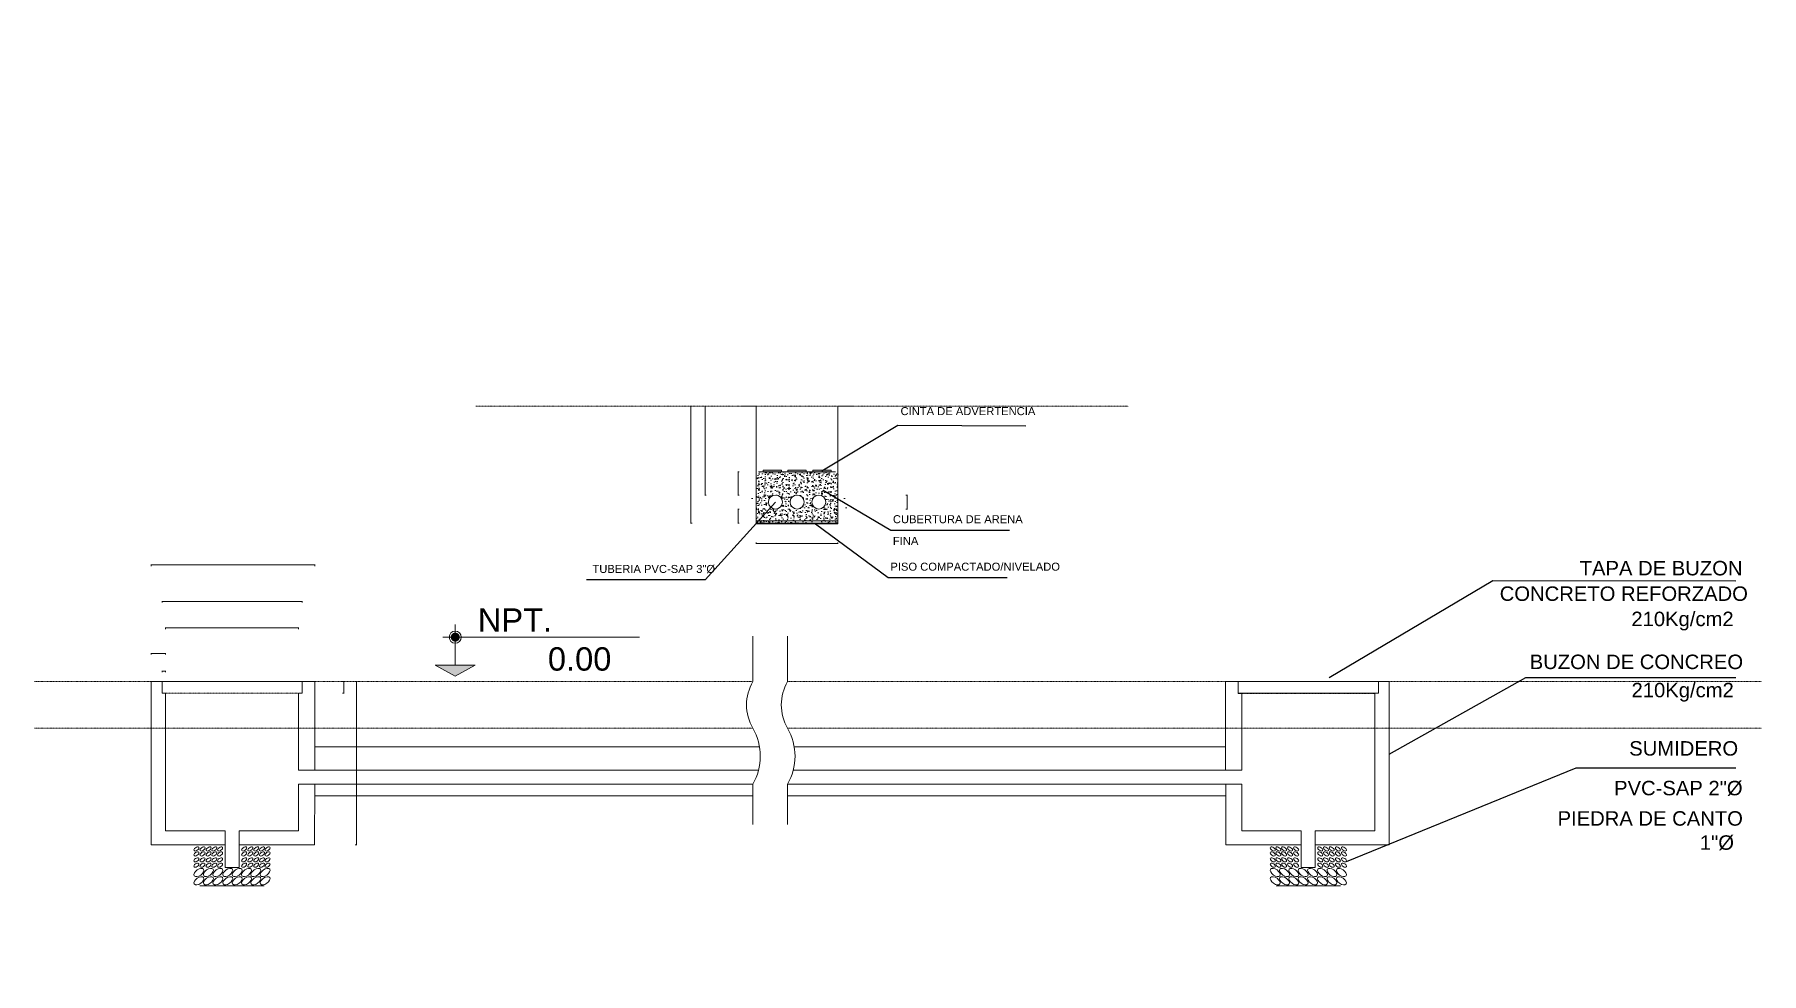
# Model space of a CAD drawing. Header units: inches. Extents: x 1693 to 10990, y 1878 to 5055.
# Drawn here: x 7936 to 8666, y 3774 to 4171 of the extents above; entities that cross this region are included whole.
import ezdxf

# ---------------------------------------------------------------- set-up
doc = ezdxf.new("R2010")
doc.units = ezdxf.units.IN
doc.header["$PDMODE"] = 1
doc.linetypes.add('01 HJ$0$REF - 01 HJ$0$HIDDEN2', pattern=[0.1875, 0.125, -0.0625])
doc.layers.add('.', color=7, linetype='Continuous', lineweight=0)
doc.layers.add('CANALES', color=104, linetype='Continuous', lineweight=15)
doc.styles.get("Standard").update_dxf_attribs({"font": 'arial.ttf'})
doc.styles.add('TITULO', font='swissl.ttf')
doc.dimstyles.new('Cota 100', dxfattribs={"dimtxt": 0.12, "dimasz": 0.1, "dimexe": 0.125, "dimexo": 0.0625, "dimgap": 0.001, "dimtad": 0, "dimzin": 4, "dimdsep": 46, "dimtxsty": 'Standard', "dimblk": 'OBLIQUE', "dimcen": 0.09, "dimdle": 0.125, "dimclrd": 256, "dimclre": 256, "dimclrt": 3, "dimadec": 0, "dimazin": 1, "dimtfac": 1, "dimtmove": 2, "dimatfit": 3, "dimfxl": 0.5, "dimfxlon": 1, "dimtolj": 1, "dimtzin": 0, "dimlwd": -1, "dimlwe": -1, "dimarcsym": 0})
doc.dimstyles.get("Standard").update_dxf_attribs({"dimtxt": 0.18, "dimasz": 0.18, "dimexe": 0.18, "dimexo": 0.0625, "dimgap": 0.09, "dimtad": 0, "dimtih": 1, "dimtoh": 1, "dimdec": 4, "dimzin": 0, "dimdsep": 46, "dimtxsty": 'Standard', "dimcen": 0.09, "dimadec": 0, "dimazin": 0, "dimtfac": 1, "dimtdec": 4, "dimtofl": 0, "dimtmove": 0, "dimatfit": 3, "dimfxl": 1, "dimtolj": 1, "dimtzin": 0, "dimarcsym": 0})

# ---------------------------------------------------------------- blocks, each defined once
blk = doc.blocks.new('*D145')
at = {"layer": 'CANALES', "transparency": 16777216}
for p, q in [((7985.48, 3946.58), (7985.48, 3947.2)), ((7985.53, 3947.08), (8019.95, 3947.08)), ((8054.53, 3947.08), (8020.12, 3947.08)), ((8054.58, 3946.58), (8054.58, 3947.2))]:
    blk.add_line(p, q, dxfattribs=at)
for points in [[(7985.53, 3947.09), (7985.53, 3947.07), (7985.48, 3947.08)], [(8054.53, 3947.09), (8054.53, 3947.07), (8054.58, 3947.08)]]:
    blk.add_solid(points, dxfattribs=at)
at = {"layer": 'Defpoints', "color": 0, "transparency": 16777216}
for p in [(8054.58, 3947.08), (7985.48, 3897.74), (8054.58, 3897.74)]:
    blk.add_point(p, dxfattribs=at)
at = {"layer": 'CANALES', "color": 3, "transparency": 16777216, "insert": (8020.03, 3947.08), "char_height": 0.05, "attachment_point": 5}
blk.add_mtext('\\A1;69.10', dxfattribs=at)
blk = doc.blocks.new('*D146')
at = {"layer": 'CANALES', "transparency": 16777216}
for p, q in [((8071.67, 3897.74), (8072.3, 3897.74)), ((8072.17, 3897.69), (8072.17, 3869.89)), ((8072.17, 3828.69), (8072.17, 3869.72)), ((8071.67, 3828.64), (8072.3, 3828.64))]:
    blk.add_line(p, q, dxfattribs=at)
for points in [[(8072.17, 3897.69), (8072.18, 3897.69), (8072.17, 3897.74)], [(8072.17, 3828.69), (8072.18, 3828.69), (8072.17, 3828.64)]]:
    blk.add_solid(points, dxfattribs=at)
at = {"layer": 'Defpoints', "color": 0, "transparency": 16777216}
for p in [(8054.58, 3897.74), (8072.17, 3897.74), (8054.52, 3828.64)]:
    blk.add_point(p, dxfattribs=at)
at = {"layer": 'CANALES', "color": 3, "transparency": 16777216, "insert": (8072.17, 3869.81), "char_height": 0.05, "attachment_point": 5, "rotation": 90}
blk.add_mtext('\\A1;69.10', dxfattribs=at)
blk = doc.blocks.new('*D153')
at = {"layer": 'CANALES', "transparency": 16777216}
for p, q in [((7985.48, 3909.13), (7985.48, 3909.75)), ((7985.53, 3909.63), (7991.44, 3909.63)), ((7991.49, 3909.13), (7991.49, 3909.75))]:
    blk.add_line(p, q, dxfattribs=at)
for points in [[(7985.53, 3909.64), (7985.53, 3909.62), (7985.48, 3909.63)], [(7991.44, 3909.64), (7991.44, 3909.62), (7991.49, 3909.63)]]:
    blk.add_solid(points, dxfattribs=at)
at = {"layer": 'Defpoints', "color": 0, "transparency": 16777216}
for p in [(7991.49, 3909.63), (7985.48, 3897.74), (7991.49, 3892.79)]:
    blk.add_point(p, dxfattribs=at)
at = {"layer": 'CANALES', "color": 3, "transparency": 16777216, "insert": (7979.8, 3912.15), "char_height": 0.05, "attachment_point": 5}
blk.add_mtext('\\A1;6.01', dxfattribs=at)
blk = doc.blocks.new('*D154')
at = {"layer": 'CANALES', "transparency": 16777216}
for p, q in [((7990.01, 3901.7), (7990.01, 3902.32)), ((7990.06, 3902.2), (7991.44, 3902.2)), ((7991.49, 3901.7), (7991.49, 3902.32))]:
    blk.add_line(p, q, dxfattribs=at)
for points in [[(7990.06, 3902.21), (7990.06, 3902.19), (7990.01, 3902.2)], [(7991.44, 3902.21), (7991.44, 3902.19), (7991.49, 3902.2)]]:
    blk.add_solid(points, dxfattribs=at)
at = {"layer": 'Defpoints', "color": 0, "transparency": 16777216}
for p in [(7991.49, 3902.2), (7990.01, 3892.79), (7991.49, 3892.62)]:
    blk.add_point(p, dxfattribs=at)
at = {"layer": 'CANALES', "color": 3, "transparency": 16777216, "insert": (7993.82, 3902.2), "char_height": 0.05, "attachment_point": 5}
blk.add_mtext('\\A1;1.48', dxfattribs=at)
blk = doc.blocks.new('*D155')
at = {"layer": 'CANALES', "transparency": 16777216}
for p, q in [((7991.49, 3919.93), (7991.49, 3920.55)), ((7991.54, 3920.43), (8018.9, 3920.43)), ((8047.71, 3920.43), (8019.07, 3920.43)), ((8047.76, 3919.93), (8047.76, 3920.55))]:
    blk.add_line(p, q, dxfattribs=at)
for points in [[(7991.54, 3920.43), (7991.54, 3920.42), (7991.49, 3920.43)], [(8047.71, 3920.43), (8047.71, 3920.42), (8047.76, 3920.43)]]:
    blk.add_solid(points, dxfattribs=at)
at = {"layer": 'Defpoints', "color": 0, "transparency": 16777216}
for p in [(8047.76, 3920.43), (7991.49, 3892.79), (8047.76, 3892.71)]:
    blk.add_point(p, dxfattribs=at)
at = {"layer": 'CANALES', "color": 3, "transparency": 16777216, "insert": (8018.98, 3920.43), "char_height": 0.05, "attachment_point": 5}
blk.add_mtext('\\A1;56.27', dxfattribs=at)
blk = doc.blocks.new('*D156')
at = {"layer": 'CANALES', "transparency": 16777216}
for p, q in [((8066.33, 3897.74), (8066.95, 3897.74)), ((8066.33, 3892.79), (8066.95, 3892.79)), ((8066.83, 3892.84), (8066.83, 3897.69))]:
    blk.add_line(p, q, dxfattribs=at)
for points in [[(8066.82, 3897.69), (8066.84, 3897.69), (8066.83, 3897.74)], [(8066.82, 3892.84), (8066.84, 3892.84), (8066.83, 3892.79)]]:
    blk.add_solid(points, dxfattribs=at)
at = {"layer": 'Defpoints', "color": 0, "transparency": 16777216}
for p in [(8049.24, 3897.74), (8049.24, 3892.79), (8066.83, 3897.74)]:
    blk.add_point(p, dxfattribs=at)
at = {"layer": 'CANALES', "color": 3, "transparency": 16777216, "insert": (8066.83, 3887.08), "char_height": 0.05, "attachment_point": 5, "rotation": 90}
blk.add_mtext('\\A1;4.94', dxfattribs=at)
blk = doc.blocks.new('*D157')
at = {"layer": 'CANALES', "transparency": 16777216}
for p, q in [((7990.01, 3931.16), (7990.01, 3931.79)), ((7990.06, 3931.66), (8020.06, 3931.66)), ((8049.19, 3931.66), (8020.23, 3931.66)), ((8049.24, 3931.16), (8049.24, 3931.79))]:
    blk.add_line(p, q, dxfattribs=at)
for points in [[(7990.06, 3931.67), (7990.06, 3931.65), (7990.01, 3931.66)], [(8049.19, 3931.67), (8049.19, 3931.65), (8049.24, 3931.66)]]:
    blk.add_solid(points, dxfattribs=at)
at = {"layer": 'Defpoints', "color": 0, "transparency": 16777216}
for p in [(8049.24, 3931.66), (7990.01, 3897.74), (8049.24, 3897.74)]:
    blk.add_point(p, dxfattribs=at)
at = {"layer": 'CANALES', "color": 3, "transparency": 16777216, "insert": (8020.15, 3931.66), "char_height": 0.05, "attachment_point": 5}
blk.add_mtext('\\A1;59.23', dxfattribs=at)
blk = doc.blocks.new('*D129')
at = {"layer": 'CANALES', "transparency": 16777216}
for p, q in [((8220.07, 4014.12), (8219.44, 4014.12)), ((8219.57, 4014.07), (8219.57, 3995.44)), ((8219.57, 3976.66), (8219.57, 3995.28)), ((8220.07, 3976.61), (8219.44, 3976.61))]:
    blk.add_line(p, q, dxfattribs=at)
for points in [[(8219.56, 4014.07), (8219.57, 4014.07), (8219.57, 4014.12)], [(8219.56, 3976.66), (8219.57, 3976.66), (8219.57, 3976.61)]]:
    blk.add_solid(points, dxfattribs=at)
at = {"layer": 'Defpoints', "color": 0, "transparency": 16777216}
for p in [(8219.57, 4014.12), (8235.83, 4014.12), (8245.84, 3976.61)]:
    blk.add_point(p, dxfattribs=at)
at = {"layer": 'CANALES', "color": 3, "transparency": 16777216, "insert": (8219.57, 3995.36), "char_height": 0.05, "attachment_point": 5, "rotation": 90}
blk.add_mtext('\\A1;37.51', dxfattribs=at)
blk = doc.blocks.new('*D130')
at = {"layer": 'CANALES', "transparency": 16777216}
for p, q in [((8241.18, 3956.59), (8241.18, 3955.96)), ((8275.73, 3956.59), (8275.73, 3955.96)), ((8241.23, 3956.09), (8275.68, 3956.09))]:
    blk.add_line(p, q, dxfattribs=at)
for points in [[(8241.23, 3956.09), (8241.23, 3956.08), (8241.18, 3956.09)], [(8275.68, 3956.09), (8275.68, 3956.08), (8275.73, 3956.09)]]:
    blk.add_solid(points, dxfattribs=at)
at = {"layer": 'Defpoints', "color": 0, "transparency": 16777216}
for p in [(8241.18, 3965.75), (8275.73, 3965.75), (8275.73, 3956.09)]:
    blk.add_point(p, dxfattribs=at)
at = {"layer": 'CANALES', "color": 3, "transparency": 16777216, "insert": (8258.45, 3952.08), "char_height": 0.05, "attachment_point": 5}
blk.add_mtext('\\A1;34.55', dxfattribs=at)
blk = doc.blocks.new('*D131')
at = {"layer": 'CANALES', "transparency": 16777216}
for p, q in [((8214.06, 4014.12), (8213.44, 4014.12)), ((8213.56, 3964.81), (8213.56, 4014.07)), ((8214.06, 3964.76), (8213.44, 3964.76))]:
    blk.add_line(p, q, dxfattribs=at)
for points in [[(8213.55, 4014.07), (8213.57, 4014.07), (8213.56, 4014.12)], [(8213.55, 3964.81), (8213.57, 3964.81), (8213.56, 3964.76)]]:
    blk.add_solid(points, dxfattribs=at)
at = {"layer": 'Defpoints', "color": 0, "transparency": 16777216}
for p in [(8213.56, 4014.12), (8235.83, 4014.12), (8235.83, 3964.76)]:
    blk.add_point(p, dxfattribs=at)
at = {"layer": 'CANALES', "color": 3, "transparency": 16777216, "insert": (8206.99, 3988.75), "char_height": 0.05, "attachment_point": 5, "rotation": 90}
blk.add_mtext('\\A1;49.36', dxfattribs=at)
blk = doc.blocks.new('*D132')
at = {"layer": 'CANALES', "transparency": 16777216}
for p, q in [((8234, 3986.48), (8233.37, 3986.48)), ((8233.5, 3986.43), (8233.5, 3981.61)), ((8233.5, 3976.66), (8233.5, 3981.48)), ((8234, 3976.61), (8233.37, 3976.61))]:
    blk.add_line(p, q, dxfattribs=at)
for points in [[(8233.49, 3986.43), (8233.51, 3986.43), (8233.5, 3986.48)], [(8233.49, 3976.66), (8233.51, 3976.66), (8233.5, 3976.61)]]:
    blk.add_solid(points, dxfattribs=at)
at = {"layer": 'Defpoints', "color": 0, "transparency": 16777216}
for p in [(8233.5, 3986.48), (8242.16, 3986.48), (8245.84, 3976.61)]:
    blk.add_point(p, dxfattribs=at)
at = {"layer": 'CANALES', "color": 3, "transparency": 16777216, "insert": (8233.5, 3981.54), "char_height": 0.05, "attachment_point": 5, "rotation": 90}
blk.add_mtext('\\A1;9.87', dxfattribs=at)
blk = doc.blocks.new('*D133')
at = {"layer": 'CANALES', "transparency": 16777216}
for p, q in [((8234, 3970.68), (8233.37, 3970.68)), ((8234, 3964.76), (8233.37, 3964.76)), ((8233.5, 3970.63), (8233.5, 3966.88)), ((8233.5, 3964.81), (8233.5, 3966.75))]:
    blk.add_line(p, q, dxfattribs=at)
for points in [[(8233.49, 3970.63), (8233.51, 3970.63), (8233.5, 3970.68)], [(8233.49, 3964.81), (8233.51, 3964.81), (8233.5, 3964.76)]]:
    blk.add_solid(points, dxfattribs=at)
at = {"layer": 'Defpoints', "color": 0, "transparency": 16777216}
for p in [(8233.5, 3970.68), (8242.16, 3964.76), (8249.29, 3970.68)]:
    blk.add_point(p, dxfattribs=at)
at = {"layer": 'CANALES', "color": 3, "transparency": 16777216, "insert": (8233.5, 3966.81), "char_height": 0.05, "attachment_point": 5, "rotation": 90}
blk.add_mtext('\\A1;5.92', dxfattribs=at)
blk = doc.blocks.new('*D134')
at = {"layer": 'CANALES', "transparency": 16777216}
for p, q in [((8304.43, 3976.61), (8305.05, 3976.61)), ((8304.93, 3970.73), (8304.93, 3976.56)), ((8304.43, 3970.68), (8305.05, 3970.68))]:
    blk.add_line(p, q, dxfattribs=at)
for points in [[(8304.92, 3976.56), (8304.94, 3976.56), (8304.93, 3976.61)], [(8304.92, 3970.73), (8304.94, 3970.73), (8304.93, 3970.68)]]:
    blk.add_solid(points, dxfattribs=at)
at = {"layer": 'Defpoints', "color": 0, "transparency": 16777216}
for p in [(8267.61, 3976.61), (8304.93, 3976.61), (8267.61, 3970.68)]:
    blk.add_point(p, dxfattribs=at)
at = {"layer": 'CANALES', "color": 3, "transparency": 16777216, "insert": (8304.93, 3980.86), "char_height": 0.05, "attachment_point": 5, "rotation": 90}
blk.add_mtext('\\A1;5.92', dxfattribs=at)

msp = doc.modelspace()

# ---------------------------------------------------------------- hatches: boundary and pattern name
at = {"layer": '.', "true_color": 0x636466}
h = msp.add_hatch(dxfattribs=at)
h.set_pattern_fill('AR-SAND', color=251, scale=0.009871)
h.set_pattern_definition([(37.5, (-300965.6616, -139197.20847), (-0.01579447955, 0.48311726087), [0, -0.38111333705, 0, -0.4262451796, 0, -0.4074402452]), (7.5, (-300965.6616, -139197.2085), (0.4437404645, 0.7076036214), [0, -0.20560061604, 0, -0.34350346827, 0, -0.13163454076]), (327.5, (-300965.97, -139197.20847), (0.7808167784, 0.00141869625), [0, -0.1253662293, 0, -0.45131842546, 0, -0.5892212777]), (317.5, (-300965.97, -139197.2085), (0.7537338055, 0.2200614855), [0, -0.06268311465, 0, -0.29586430113, 0, -0.3384888191])])
h.paths.add_polyline_path([(8244.088, 3986.378), (8251.818, 3986.378), (8251.818, 3985.69), (8244.088, 3985.69)])
h.paths.add_polyline_path([(8254.586, 3986.378), (8262.316, 3986.378), (8262.316, 3985.69), (8254.586, 3985.69)])
h.paths.add_polyline_path([(8265.084, 3986.378), (8272.814, 3986.378), (8272.814, 3985.69), (8265.084, 3985.69)])
h.paths.add_polyline_path([(8241.176, 3964.377), (8274.739, 3964.377), (8274.739, 3964.76), (8241.176, 3964.76)])
at = {"layer": 'CANALES', "true_color": 0x636466}
h = msp.add_hatch(dxfattribs=at)
h.set_pattern_fill('AR-CONC', color=251, scale=0.019743)
h.set_pattern_definition([(50, (-300965.6616, -139195.8375), (3.596819683, -0.314680796), [0.376098688, -4.137085567]), (355, (-300965.6616, -139195.8375), (-0.695800764, 3.771980515), [0.30087895, -3.309679986]), (100.4514447, (-300965.362, -139195.8637), (2.90101891, 3.457299565), [0.3196347, -3.515984636]), (46.1842, (-300965.6616, -139194.8346), (5.35183578, -0.830029626), [0.56414803, -6.20562835]), (96.6355576, (-300965.2156, -139194.9037), (4.68700175, 4.884863035), [0.47945225, -5.27398172]), (351.1841512, (-300965.6616, -139194.8346), (4.68700175, 4.88486303), [0.451317775, -4.96449739]), (21, (-300965.1602, -139195.0853), (2.993279455, -2.018992486), [0.376098688, -4.137085567]), (326, (-300965.16, -139195.0853), (1.220139725, 3.636370204), [0.30087895, -3.309668453]), (71.451445, (-300964.9107, -139195.2535), (4.213419174, 1.617377737), [0.3196347, -3.515978575]), (37.5, (-300965.6616, -139195.8375), (0.0609774084, 1.6693458884), [0, -3.26955126, 0, -3.359814945, 0, -3.322205076]), (7.5, (-300965.6616, -139195.8375), (1.319201438, 1.977836364), [0, -1.915595984, 0, -3.194331522, 0, -1.266198916]), (327.5, (-300966.7799, -139195.8375), (2.676926243, -0.11310095), [0, -1.253662293, 0, -3.911426354, 0, -5.190161893]), (317.5, (-300967.2813, -139195.8375), (2.924471956, 0.501987922), [0, -1.62976098, 0, -2.597588271, 0, -3.685767141])])
h.paths.add_polyline_path([(8241.176, 3986.477), (8241.176, 3964.377), (8258.451, 3964.377), (8275.726, 3964.377), (8275.726, 3986.477), (8258.451, 3986.477)])
edge = h.paths.add_edge_path(flags=16)
edge.add_arc((8249.287, 3973.645), 2.961, 0, 360)
edge = h.paths.add_edge_path(flags=16)
edge.add_arc((8258.451, 3973.645), 2.961, 0, 360)
edge = h.paths.add_edge_path(flags=16)
edge.add_arc((8267.615, 3973.645), 2.961, 0, 360)
at = {"layer": 'CANALES'}
h = msp.add_hatch(color=1, dxfattribs=at)
h.dxf.hatch_style = 1
h.paths.add_polyline_path([(8251.818, 3987.165), (8244.088, 3987.165), (8244.088, 3986.477), (8251.818, 3986.477)])
h.paths.add_polyline_path([(8262.316, 3987.165), (8254.586, 3987.165), (8254.586, 3986.477), (8262.316, 3986.477)])
h.paths.add_polyline_path([(8272.814, 3987.165), (8265.084, 3987.165), (8265.084, 3986.477), (8272.814, 3986.477)])
at = {"layer": 'CANALES', "true_color": 0x636466}
h = msp.add_hatch(dxfattribs=at)
h.set_pattern_fill('AR-SAND', color=251, scale=0.493568)
h.set_pattern_definition([(37.5, (-299677.113, -140118.833), (-0.789724, 24.155863), [0, -19.0556669, 0, -21.312259, 0, -20.3720123]), (7.5, (-299677.113, -140118.833), (22.1870232, 35.380181), [0, -10.2800308, 0, -17.1751734, 0, -6.581727]), (327.5, (-299692.533, -140118.833), (39.0408389, 0.0709348), [0, -6.2683115, 0, -22.5659213, 0, -29.4610639]), (317.5, (-299692.533, -140118.833), (37.6866903, 11.0030743), [0, -3.1341557, 0, -14.793215, 0, -16.924441])])
h.paths.add_polyline_path([(8235.829, 3979.938), (8235.829, 3967.352), (8258.451, 3967.352), (8281.072, 3967.352), (8281.072, 3979.938), (8258.451, 3979.938)])
h.paths.add_polyline_path([(8252.285, 3973.645, -1), (8243.621, 3973.645, -1)], flags=16)
h.paths.add_polyline_path([(8262.783, 3973.645, -1), (8254.119, 3973.645, -1)], flags=16)
h.paths.add_polyline_path([(8273.125, 3973.645, -1), (8264.46, 3973.645, -1)], flags=16)
at = {"layer": 'CANALES', "ltscale": 0.3}
h = msp.add_hatch(color=2, dxfattribs=at)
h.dxf.hatch_style = 1
edge = h.paths.add_edge_path()
edge.add_arc((8113.954, 3916.516), 1.929, 0, 360)
h = msp.add_hatch(color=2, dxfattribs=at)
h.dxf.hatch_style = 1
h.paths.add_polyline_path([(8105.487, 3904.615), (8113.954, 3900.037), (8122.42, 3904.615)])

# ---------------------------------------------------------------- linework, layer by layer
at = {"layer": 'CANALES', "color": 6, "linetype": '01 HJ$0$REF - 01 HJ$0$HIDDEN2', "ltscale": 0.3}
for p, q in [((8122.719, 4014.117), (8398.586, 4014.117)), ((7936.128, 3897.736), (8211.995, 3897.736)), ((8211.995, 3897.736), (8239.728, 3897.736)), ((8254.404, 3897.736), (8666.058, 3897.736)), ((7936.128, 3877.993), (8211.995, 3877.993)), ((8211.995, 3877.993), (8239.728, 3877.993)), ((8254.404, 3877.993), (8666.058, 3877.993))]:
    msp.add_line(p, q, dxfattribs=at)
at = {"layer": 'CANALES', "color": 5}
msp.add_line((8275.726, 3969.489), (8275.726, 4014.117), dxfattribs=at)
at = {"layer": 'CANALES', "color": 0}
for p, q in [((8241.176, 3986.477), (8241.176, 3964.377)), ((8274.739, 3986.477), (8242.163, 3986.477)), ((8275.726, 3964.377), (8241.176, 3964.377)), ((8552.518, 3940.409), (8655.241, 3940.355)), ((8566.426, 3899.417), (8655.241, 3899.417)), ((8587.709, 3861.225), (8655.241, 3861.225))]:
    msp.add_line(p, q, dxfattribs=at)
at = {"layer": 'CANALES', "color": 7}
for p, q in [((8348.248, 3961.819), (8298.044, 3961.819)), ((8347.185, 3941.745), (8296.982, 3941.745)), ((8169.434, 3940.79), (8219.638, 3940.79)), ((8016.662, 3819.116), (8022.608, 3819.123)), ((8477.47, 3819.116), (8471.524, 3819.123))]:
    msp.add_line(p, q, dxfattribs=at)
at = {"layer": 'CANALES', "color": 2}
for p, q in [((8113.954, 3904.615), (8113.954, 3921.836)), ((8108.635, 3916.516), (8191.79, 3916.516)), ((8115.671, 3916.516), (8178.132, 3916.516))]:
    msp.add_line(p, q, dxfattribs=at)
at = {"layer": 'CANALES', "color": 3}
for p, q in [((8033.229, 3811.387), (8006.013, 3811.387)), ((8460.903, 3811.387), (8488.119, 3811.387))]:
    msp.add_line(p, q, dxfattribs=at)
at = {"layer": 'CANALES', "color": 5}
for points in [[(8235.253, 4014.117), (8241.176, 4014.117), (8241.176, 3964.377)], [(8281.649, 4014.117), (8275.726, 4014.117), (8275.726, 3964.377)], [(7985.485, 3897.736), (7985.417, 3828.636), (8016.662, 3828.636)], [(8054.547, 3860.224), (8054.584, 3897.736), (7985.485, 3897.736)], [(7990.01, 3897.736), (7990.01, 3892.794)], [(7990.01, 3892.794), (7991.491, 3892.792)], [(7991.491, 3892.792), (7991.491, 3834.559)], [(8047.757, 3892.794), (8049.238, 3892.794)], [(8047.757, 3892.794), (8047.757, 3860.224)], [(8049.238, 3897.736), (8049.238, 3892.794)], [(8439.584, 3860.224), (8439.548, 3897.736), (8508.647, 3897.736)], [(8444.894, 3897.736), (8444.894, 3892.712)], [(8446.375, 3892.714), (8444.894, 3892.712)], [(8446.375, 3892.714), (8446.375, 3860.224)], [(8508.647, 3897.736), (8508.715, 3828.636), (8477.47, 3828.636)], [(8504.122, 3892.794), (8502.641, 3892.792)], [(8502.641, 3892.792), (8502.641, 3834.559)], [(8504.122, 3897.736), (8504.122, 3892.794)], [(8054.557, 3870.096), (8242.571, 3870.096)], [(8257.246, 3870.096), (8439.575, 3870.096)], [(8022.608, 3828.636), (8054.516, 3828.636), (8054.542, 3854.302)], [(8047.757, 3854.302), (8047.757, 3834.559)], [(8471.524, 3828.636), (8439.615, 3828.636), (8439.59, 3854.302)], [(8446.375, 3854.302), (8446.375, 3834.559)], [(8054.537, 3849.366), (8239.728, 3849.366)], [(8254.404, 3849.366), (8439.595, 3849.366)], [(7991.491, 3834.559), (8016.662, 3834.559)], [(8022.608, 3834.559), (8047.757, 3834.559)], [(8471.524, 3834.559), (8446.375, 3834.559)], [(8502.641, 3834.559), (8477.47, 3834.559)]]:
    msp.add_lwpolyline(points, dxfattribs=at)
at = {"layer": 'CANALES', "color": 0}
for points in [[(8251.818, 3986.477), (8244.088, 3986.477), (8244.088, 3987.165), (8251.818, 3987.165)], [(8254.586, 3986.477), (8262.316, 3986.477), (8262.316, 3987.165), (8254.586, 3987.165)], [(8265.084, 3986.477), (8272.814, 3986.477), (8272.814, 3987.165), (8265.084, 3987.165)], [(8241.176, 3965.748), (8275.726, 3965.748), (8275.726, 3964.76), (8241.176, 3964.76)]]:
    msp.add_lwpolyline(points, close=True, dxfattribs=at)
at = {"layer": 'CANALES', "color": 5}
for points in [[(8239.728, 3916.932), (8239.728, 3897.736, 0.2679492), (8239.728, 3877.993, -0.2679492), (8239.728, 3854.302), (8239.728, 3837.316)], [(8254.404, 3916.932), (8254.404, 3897.736, 0.2679492), (8254.404, 3877.993, -0.2679492), (8254.404, 3854.302), (8254.404, 3837.316)]]:
    msp.add_lwpolyline(points, format="xyb", dxfattribs=at)
at = {"layer": 'CANALES', "color": 2}
msp.add_lwpolyline([(8105.487, 3904.615), (8113.954, 3900.037), (8122.42, 3904.615)], close=True, dxfattribs=at)
at = {"layer": 'CANALES', "color": 5, "linetype": '01 HJ$0$REF - 01 HJ$0$HIDDEN2', "ltscale": 0.1}
for points in [[(7991.491, 3892.792), (8047.757, 3892.794)], [(8502.641, 3892.623), (8446.375, 3892.714)]]:
    msp.add_lwpolyline(points, dxfattribs=at)
at = {"layer": 'CANALES', "color": 3}
msp.add_lwpolyline([(8444.894, 3897.729), (8504.122, 3897.729), (8504.122, 3892.794), (8444.894, 3892.794), (8444.894, 3897.729)], dxfattribs=at)
at = {"layer": 'CANALES', "color": 0}
for points in [[(8242.15, 3860.224), (8047.757, 3860.224)], [(8047.757, 3854.302), (8239.728, 3854.302)], [(8254.404, 3854.302), (8446.375, 3854.302)], [(8446.375, 3860.224), (8256.826, 3860.224)], [(8022.608, 3834.559), (8022.608, 3819.116), (8016.662, 3819.116), (8016.662, 3834.559)], [(8471.524, 3834.559), (8471.524, 3819.116), (8477.47, 3819.116), (8477.47, 3834.559)]]:
    msp.add_lwpolyline(points, dxfattribs=at)
for centre in [(8249.287, 3973.645), (8258.451, 3973.645), (8258.451, 3973.645), (8267.615, 3973.645)]:
    msp.add_circle(centre, 2.961, dxfattribs=at)
at = {"layer": 'CANALES', "color": 2, "ltscale": 0.3}
msp.add_circle((8113.954, 3916.516), 2.562, dxfattribs=at)
at = {"layer": 'CANALES', "color": 7}
for centre, major_axis in [((8004.528, 3826.952), (-0.996, -0.697)), ((8004.528, 3824.842), (-0.996, -0.697)), ((8007.118, 3826.952), (-0.996, -0.697)), ((8007.118, 3824.842), (-0.996, -0.697)), ((8009.707, 3826.952), (-0.996, -0.697)), ((8009.707, 3824.842), (-0.996, -0.697)), ((8012.13, 3826.952), (-0.996, -0.697)), ((8012.13, 3824.842), (-0.996, -0.697)), ((8014.552, 3826.952), (-0.996, -0.697)), ((8014.552, 3824.842), (-0.996, -0.697)), ((8024.743, 3826.952), (-0.996, -0.697)), ((8024.743, 3824.842), (-0.996, -0.697)), ((8027.332, 3826.952), (-0.996, -0.697)), ((8027.332, 3824.842), (-0.996, -0.697)), ((8029.838, 3826.952), (-0.996, -0.697)), ((8029.838, 3824.842), (-0.996, -0.697)), ((8032.261, 3826.952), (-0.996, -0.697)), ((8032.261, 3824.842), (-0.996, -0.697)), ((8034.6, 3826.952), (-0.996, -0.697)), ((8034.6, 3824.842), (-0.996, -0.697)), ((8005.613, 3817.017), (-1.949, -1.363)), ((8004.528, 3822.338), (-0.996, -0.697)), ((8004.528, 3820.084), (-0.996, -0.697)), ((8007.118, 3822.338), (-0.996, -0.697)), ((8007.118, 3820.084), (-0.996, -0.697)), ((8009.622, 3817.017), (-1.949, -1.363)), ((8009.707, 3822.338), (-0.996, -0.697)), ((8009.707, 3820.084), (-0.996, -0.697)), ((8012.13, 3822.338), (-0.996, -0.697)), ((8012.13, 3820.084), (-0.996, -0.697)), ((8013.632, 3817.017), (-1.949, -1.363)), ((8014.552, 3822.338), (-0.996, -0.697)), ((8014.552, 3820.084), (-0.996, -0.697)), ((8017.808, 3817.017), (-1.949, -1.363)), ((8021.818, 3817.017), (-1.949, -1.363)), ((8025.744, 3817.017), (-1.949, -1.363)), ((8024.743, 3822.338), (-0.996, -0.697)), ((8024.743, 3820.084), (-0.996, -0.697)), ((8027.332, 3822.338), (-0.996, -0.697)), ((8027.332, 3820.084), (-0.996, -0.697)), ((8029.67, 3817.017), (-1.949, -1.363)), ((8029.838, 3822.338), (-0.996, -0.697)), ((8029.838, 3820.084), (-0.996, -0.697)), ((8032.261, 3822.338), (-0.996, -0.697)), ((8032.261, 3820.084), (-0.996, -0.697)), ((8033.596, 3817.017), (-1.949, -1.363)), ((8034.6, 3822.338), (-0.996, -0.697)), ((8034.6, 3820.084), (-0.996, -0.697)), ((8005.613, 3813.511), (-1.949, -1.363)), ((8009.622, 3813.511), (-1.949, -1.363)), ((8013.632, 3813.511), (-1.949, -1.363)), ((8017.808, 3813.511), (-1.949, -1.363)), ((8021.818, 3813.511), (-1.949, -1.363)), ((8025.744, 3813.511), (-1.949, -1.363)), ((8029.67, 3813.511), (-1.949, -1.363)), ((8033.596, 3813.511), (-1.949, -1.363))]:
    msp.add_ellipse(centre, major_axis=major_axis, ratio=0.5513277, dxfattribs=at)
at = {"layer": 'CANALES', "color": 7, "extrusion": (0, 0, -1)}
for centre, major_axis in [((8459.532, 3826.952), (0.996, -0.697)), ((8459.532, 3824.842), (0.996, -0.697)), ((8461.871, 3826.952), (0.996, -0.697)), ((8461.871, 3824.842), (0.996, -0.697)), ((8464.293, 3826.952), (0.996, -0.697)), ((8464.293, 3824.842), (0.996, -0.697)), ((8466.799, 3826.952), (0.996, -0.697)), ((8466.799, 3824.842), (0.996, -0.697)), ((8469.389, 3826.952), (0.996, -0.697)), ((8469.389, 3824.842), (0.996, -0.697)), ((8479.58, 3826.952), (0.996, -0.697)), ((8479.58, 3824.842), (0.996, -0.697)), ((8482.002, 3826.952), (0.996, -0.697)), ((8482.002, 3824.842), (0.996, -0.697)), ((8484.425, 3826.952), (0.996, -0.697)), ((8484.425, 3824.842), (0.996, -0.697)), ((8487.014, 3826.952), (0.996, -0.697)), ((8487.014, 3824.842), (0.996, -0.697)), ((8489.604, 3826.952), (0.996, -0.697)), ((8489.604, 3824.842), (0.996, -0.697)), ((8460.536, 3817.017), (1.949, -1.363)), ((8459.532, 3822.338), (0.996, -0.697)), ((8459.532, 3820.084), (0.996, -0.697)), ((8461.871, 3822.338), (0.996, -0.697)), ((8461.871, 3820.084), (0.996, -0.697)), ((8464.462, 3817.017), (1.949, -1.363)), ((8464.293, 3822.338), (0.996, -0.697)), ((8464.293, 3820.084), (0.996, -0.697)), ((8466.799, 3822.338), (0.996, -0.697)), ((8466.799, 3820.084), (0.996, -0.697)), ((8468.388, 3817.017), (1.949, -1.363)), ((8469.389, 3822.338), (0.996, -0.697)), ((8469.389, 3820.084), (0.996, -0.697)), ((8472.314, 3817.017), (1.949, -1.363)), ((8476.324, 3817.017), (1.949, -1.363)), ((8480.5, 3817.017), (1.949, -1.363)), ((8479.58, 3822.338), (0.996, -0.697)), ((8479.58, 3820.084), (0.996, -0.697)), ((8482.002, 3822.338), (0.996, -0.697)), ((8482.002, 3820.084), (0.996, -0.697)), ((8484.51, 3817.017), (1.949, -1.363)), ((8484.425, 3822.338), (0.996, -0.697)), ((8484.425, 3820.084), (0.996, -0.697)), ((8487.014, 3822.338), (0.996, -0.697)), ((8487.014, 3820.084), (0.996, -0.697)), ((8488.519, 3817.017), (1.949, -1.363)), ((8489.604, 3822.338), (0.996, -0.697)), ((8489.604, 3820.084), (0.996, -0.697)), ((8460.536, 3813.511), (1.949, -1.363)), ((8464.462, 3813.511), (1.949, -1.363)), ((8468.388, 3813.511), (1.949, -1.363)), ((8472.314, 3813.511), (1.949, -1.363)), ((8476.324, 3813.511), (1.949, -1.363)), ((8480.5, 3813.511), (1.949, -1.363)), ((8484.51, 3813.511), (1.949, -1.363)), ((8488.519, 3813.511), (1.949, -1.363))]:
    msp.add_ellipse(centre, major_axis=major_axis, ratio=0.5513277, dxfattribs=at)

# ---------------------------------------------------------------- texts
at = {"layer": 'CANALES', "color": 7, "style": 'TITULO'}
for s, height, p in [('CINTA DE ADVERTENCIA', 3.38303, (8302.165, 4010.397)), ('CUBERTURA DE ARENA', 3.38303, (8298.942, 3964.698)), ('FINA', 3.383, (8298.942, 3955.545)), ('TUBERIA PVC-SAP 3"%%C', 3.38303, (8171.95, 3943.669)), ('PISO COMPACTADO/NIVELADO', 3.38303, (8297.88, 3944.624))]:
    msp.add_text(s, height=height, dxfattribs=at).set_placement(p)
at = {"layer": 'CANALES', "color": 0, "style": 'TITULO'}
for s, height, p in [('TAPA DE BUZON', 6.11622, (8589.214, 3942.635)), ('CONCRETO REFORZADO', 6.11622, (8555.432, 3931.855)), ('210Kg/cm2', 6.1162, (8611.072, 3921.173)), ('BUZON DE CONCREO', 6.11622, (8568.106, 3903.018)), ('210Kg/cm2', 6.1162, (8611.146, 3891.086)), ('SUMIDERO', 6.1162, (8610.165, 3866.43)), ('PVC-SAP 2"%%C', 6.11622, (8603.768, 3849.646)), ('PIEDRA DE CANTO', 6.11622, (8579.884, 3836.806)), ('1"%%C', 6.1162, (8640.019, 3826.609))]:
    msp.add_text(s, height=height, dxfattribs=at).set_placement(p)
at = {"layer": 'CANALES', "color": 2, "ltscale": 0.3, "insert": (8103.751, 3928.683), "char_height": 9.87136, "attachment_point": 1}
msp.add_mtext_dynamic_manual_height_columns('\\pxi-3,l5,t5;NPT.^I0.00', width=1.02657, gutter_width=35.271, heights=[0], dxfattribs=at)

# ---------------------------------------------------------------- dimensions: what is measured, and where the dimension line sits
at = {"layer": 'CANALES', "color": 5}
for base, p1, p2, picture, middle in [((8213.56, 4014.117), (8235.829, 3964.76), (8235.829, 4014.117), '*D131', (8206.99, 3988.753)), ((8233.498, 3986.477), (8245.838, 3976.606), (8242.163, 3986.477), '*D132', (8233.498, 3981.542)), ((8304.927, 3976.606), (8267.615, 3970.683), (8267.615, 3976.606), '*D134', (8304.927, 3980.861)), ((8233.498, 3970.683), (8242.163, 3964.76), (8249.287, 3970.683), '*D133', (8233.498, 3966.813)), ((8066.828, 3897.736), (8049.238, 3892.794), (8049.238, 3897.736), '*D156', (8066.828, 3887.079)), ((8072.174, 3897.736), (8054.516, 3828.636), (8054.584, 3897.736), '*D146', (8072.174, 3869.807))]:
    dim = msp.add_linear_dim(base=base, p1=p1, p2=p2, angle=90, dimstyle='Cota 100', override={"dimtxt": 0.05, "dimasz": 0.05, "dimsah": 1}, dxfattribs=at)
    dim.commit()
    dim.dimension.update_dxf_attribs({"geometry": picture, "text_midpoint": middle, "dimtype": 160})
dim = msp.add_linear_dim(base=(8219.566, 4014.117), p1=(8245.838, 3976.606), p2=(8235.829, 4014.117), angle=90, dimstyle='Cota 100', override={"dimtxt": 0.05, "dimasz": 0.05, "dimsah": 1}, dxfattribs=at)
dim.commit()
dim.dimension.update_dxf_attribs({"geometry": '*D129', "text_midpoint": (8219.566, 3995.362)})
for base, p1, p2, picture, middle in [((8275.726, 3956.086), (8241.176, 3965.748), (8275.726, 3965.748), '*D130', (8258.451, 3952.083)), ((8054.584, 3947.08), (7985.485, 3897.736), (8054.584, 3897.736), '*D145', (8020.035, 3947.08)), ((8049.238, 3931.662), (7990.01, 3897.736), (8049.238, 3897.736), '*D157', (8020.146, 3931.662)), ((8047.757, 3920.425), (7991.491, 3892.792), (8047.757, 3892.714), '*D155', (8018.983, 3920.425)), ((7991.491, 3909.629), (7985.485, 3897.736), (7991.491, 3892.792), '*D153', (7979.804, 3912.149)), ((7991.491, 3902.2), (7990.01, 3892.794), (7991.491, 3892.623), '*D154', (7993.825, 3902.2))]:
    dim = msp.add_linear_dim(base=base, p1=p1, p2=p2, dimstyle='Cota 100', override={"dimtxt": 0.05, "dimasz": 0.05, "dimsah": 1}, dxfattribs=at)
    dim.commit()
    dim.dimension.update_dxf_attribs({"geometry": picture, "text_midpoint": middle, "dimtype": 160})

# ---------------------------------------------------------------- leaders
at = {"layer": 'CANALES', "color": 7}
for points in [[(8268.9, 3986.798), (8301.019, 4006.147), (8355.131, 4005.931)], [(8269.524, 3978.732), (8298.044, 3961.819), (8348.248, 3961.819)], [(8249.287, 3973.645), (8219.638, 3940.79), (8169.434, 3940.79)], [(8266.176, 3964.39), (8296.982, 3941.745), (8347.185, 3941.745)], [(8483.354, 3899.421), (8552.518, 3940.409), (8655.241, 3940.355)], [(8508.677, 3867.058), (8566.426, 3899.417), (8655.241, 3899.417)], [(8490.607, 3821.651), (8587.709, 3861.225), (8655.241, 3861.225)]]:
    msp.add_leader(points, dimstyle='Standard', override={"dimscale": 1, "dimasz": 0.015}, dxfattribs=at)

doc.saveas('drawing.dxf')
